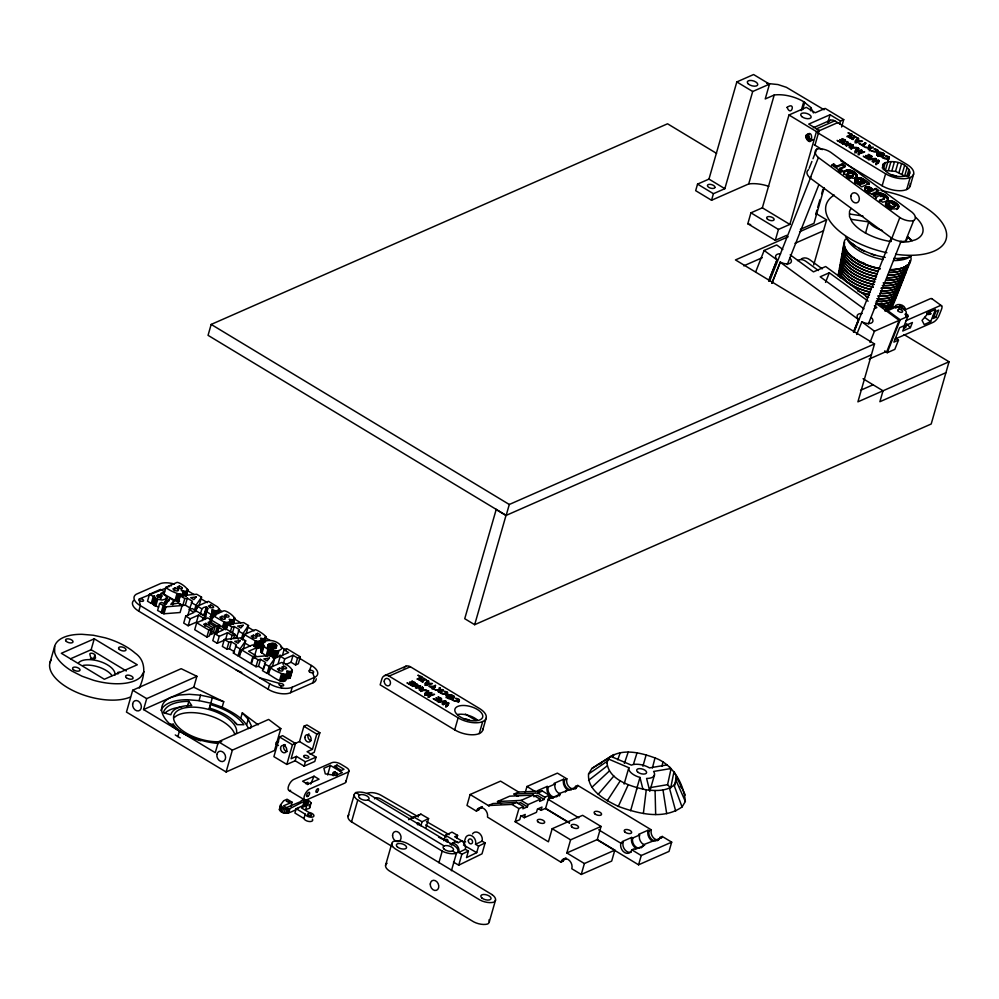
<?xml version="1.0" encoding="UTF-8"?>
<svg xmlns="http://www.w3.org/2000/svg" width="999" height="999" viewBox="0 0 999 999"><rect width="100%" height="100%" fill="white"/><g stroke="black" fill="none" stroke-linecap="round" stroke-linejoin="round"><path stroke-width="1.5" d="M860.389 181.743L861.925 180.232L864.722 182.043L864.322 183.067L862.774 183.741L860.663 182.13L861.038 180.257L861.925 180.232M164.248 603.059L164.847 604.845C168.719 599.188 167.208 594.143 160.764 593.506L164.585 591.82L160.539 589.385L149.513 594.23L147.515 601.198L151.261 603.458L152.435 602.946L154.433 595.978L153.259 596.49L151.261 603.458M857.816 183.279L858.865 181.731L861.737 183.354L859.889 185.015L857.816 183.279L858.453 182.755M858.253 182.005L860.289 183.991L861.737 183.354M210.627 618.993L212.687 611.351L211.8 609.79L216.284 610.913L219.505 609.34L217.62 606.93L208.441 601.323L197.402 606.168L195.804 611.75M212.687 611.351L211.576 614.735L206.556 611.7C209.965 607.392 205.095 605.244 201.885 608.878L200.287 614.447M876.323 197.615L873.363 195.429C878.208 188.174 897.489 199.525 882.542 202.198L879.595 200.025C890.833 198.152 880.256 192.332 876.323 197.615L875.911 198.639M898.326 207.48C900.848 206.156 893.393 199.65 889.11 201.011L888.698 202.035L892.107 202.248L895.653 204.083L898.326 207.48L898.738 206.443M268.044 648.988L266.046 655.956L260.989 651.972L260.702 650.187L263.399 642.132C269.355 638.186 279.82 641.52 282.18 648.064C277.947 654.52 261.526 649.625 263.399 642.132M643.368 813.498L646.253 789.847C631.106 786.55 607.729 780.057 606.893 761.475L609.253 757.529C622.652 748.039 640.809 752.722 655.019 757.941C672.889 764.36 683.791 783.616 685.351 801.473L682.055 806.955C663.386 820.179 638.099 813.661 618.306 806.38C605.456 800.074 587.212 790.783 588.548 773.975L591.833 768.493L613.823 754.545L612.749 757.392M843.818 172.502C847.564 168.694 857.804 172.977 856.168 178.172C860.039 172.09 845.604 166.209 843.556 173.089L844.23 171.478M166.046 587.225L177.073 582.38C181.806 582.642 194.905 593.906 182.218 590.871C187.362 599.899 165.022 588.448 166.046 587.225L163.786 594.605M211.413 621.178L213.012 615.596L224.051 610.751C228.783 611.013 241.883 622.277 229.183 619.243L230.494 621.053L229.196 624.837M256.731 648.513L259.752 647.29L261.726 638.561C273.514 639.697 257.58 629.87 255.357 629.67L244.33 634.515L242.732 640.084M259.752 647.29L261.8 639.972L260.502 638.161L261.726 638.561M270.554 667.344L281.581 662.487C286.313 662.749 299.413 674.013 286.725 670.978C291.87 680.007 269.53 668.568 270.554 667.344L268.556 674.313C270.454 674.712 284.727 686.55 285.677 678.933M847.115 175.15C846.465 169.281 858.516 174.613 850.898 175.999C840.409 171.541 854.807 182.23 853.134 173.526M805.843 136.513C814.46 124.875 812.549 152.335 805.843 136.513L808.578 135.315L809.065 133.616L806.33 134.815M311.026 802.896L309.653 808.216L305.644 809.565L306.855 805.219L310.027 804.645L311.026 802.896C309.328 799.65 304.245 798.725 301.261 800.661L300.811 801.56L286.463 807.604L283.404 805.893L292.07 802.222L287.1 799.212L283.691 800.761L280.619 804.744L279.458 809.889C284.315 816.957 293.431 810.938 298.713 808.041M867.856 190.597L869.005 188.998L871.69 190.384L869.58 192.158L867.856 190.597L868.593 190.022M868.318 189.273L869.992 191.134L871.69 190.384M674.612 785.664L676.385 776.61L674 771.64L670.654 788.024L667.569 784.665L671.116 768.493L653.583 771.453A13.324 6.319 16 0 1 646.603 778.446L649.512 790.122M879.182 201.049L883.828 199.013L884.777 197.228M205.544 615.746L207.58 607.916M661.912 766.333L662.949 761.975M898.7 206.905C895.778 211.588 885.139 207.517 886.313 202.347L889.397 204.071C887.299 212.612 902.234 203.609 891.083 203.197L889.11 201.011M895.129 204.583C895.828 207.655 888.486 207.093 889.397 204.071M652.384 768.019L655.019 757.941M210.414 704.595L209.465 708.141A35.602 16.883 16 0 1 236.963 724.675L243.893 724.725A43.344 20.554 16 0 0 210.414 704.595L209.241 708.691M279.458 809.889L280.619 804.744M280.045 810.738L281.256 806.393L280.669 805.544M281.031 811.663L282.242 807.304L281.256 806.393M282.442 812.474L283.666 808.129L282.242 807.304M284.128 813.061L285.339 808.715L289.885 808.591L304.146 801.298L306.905 801.198L308.416 802.11L308.429 803.171L296.129 808.678L294.917 813.036L303.971 818.518A4.52 2.185 15.6 0 0 309.453 821.54A4.52 2.185 15.6 0 0 312.387 819.13M285.864 813.361L287.075 809.003M287.437 813.311L288.661 808.965M288.674 812.936L289.885 808.591M290.859 806.568L292.07 802.222M304.146 801.298L302.922 805.644L305.694 805.544M303.684 805.381L304.907 801.036M304.67 805.356L305.881 800.998M306.094 804.095L306.905 801.198M303.971 818.518L305.195 814.16L296.129 808.678M285.939 678.346L289.485 678.309L290.334 676.773M630.619 810.726L637.1 787.861M49.95 662.724L54.645 646.341A46.429 22.015 16 0 1 82.03 634.303L93.382 635.252L105.145 637.812A46.429 22.015 16 0 1 135.015 652.996C147.265 661.375 144.643 676.398 139.273 688.099M70.554 658.778L91.134 649.725L94.268 638.811L137.275 664.785L104.346 679.258L61.339 653.284L94.268 638.811M93.656 659.078L94.83 654.982A2.585 1.224 16 0 0 92.02 653.284A2.585 1.224 16 0 0 89.873 654.233L90.534 656.88A2.585 1.224 16 0 0 93.344 658.578A2.585 1.224 16 0 0 95.492 657.629L94.83 654.982M716.595 153.409L667.544 123.789L211.176 324.425L208.054 335.339L506.168 515.397L509.29 504.483L874.525 343.918L735.476 259.927L788.174 236.775M316.208 678.746A16.471 7.817 16 0 1 313.961 682.367L289.385 693.169A16.471 7.817 16 0 1 269.73 690.197L138.774 611.163L140.335 605.706L139.311 600.362A2.448 1.161 16 0 1 140.884 598.788A2.448 1.161 16 0 1 143.394 600.986A2.448 1.161 16 0 1 139.311 600.362M158.679 606.98L154.433 605.569L152.56 603.671L154.433 595.978M152.859 604.258L154.558 596.703M153.521 604.919L155.519 597.964L154.857 597.29M154.433 605.569L156.431 598.601L155.519 597.964M157.692 597.39L158.491 594.605L161.963 596.078L160.002 597.302L158.142 597.177L156.556 595.854L158.491 594.605M155.732 606.231L157.73 599.263L156.431 598.601M158.654 597.365L159.453 594.58M196.915 676.311L181.169 668.693L132.717 690.234L126.461 712.075L226.099 771.977L274.55 750.436L280.806 728.596L268.631 719.43L218.406 741.758L215.272 752.672L143.569 709.565L146.691 698.638L196.915 676.311L193.794 687.237L143.569 709.565M159.603 597.577L160.402 594.792M160.452 597.976L161.251 595.179M159.59 603.521L157.592 610.489L163.973 613.773L180.082 612.524L182.08 605.556L178.134 603.184L170.817 604.308L173.976 600.674L169.755 598.126L166.146 604.283L161.413 602.385L159.59 603.521L165.971 606.805L182.08 605.556M160.976 598.401L161.776 595.616M161.126 612.762L163.124 605.794M164.36 604.482L166.833 597.877M164.673 603.646L166.671 596.678M162.125 613.224L164.123 606.256M164.535 605.382L166.87 597.29M163.074 613.561L165.072 606.593M163.973 613.773L165.971 606.805M168.956 600.911L169.755 598.126M174.338 590.709L175.137 587.924C182.218 590.571 176.036 592.694 172.902 588.898L175.137 587.924M172.777 604.857L173.976 600.674M179.558 601.136L175.012 600.511L177.01 593.543M178.534 588.861L179.333 586.076C185.564 588.361 179.882 590.347 177.248 587L179.333 586.076M175.924 600.836L177.922 593.881M177.21 601.123L179.208 594.155M181.294 590.596L182.093 587.812M178.434 601.223L180.432 594.255M180.245 595.804L178.247 602.772L182.792 605.519L185.315 605.144L190.372 608.204L189.273 609.44L192.37 601.236L187.312 598.176L184.79 598.551L180.245 595.804L196.691 594.23L201.548 597.165L199.55 604.133L194.743 611.088M182.38 594.642L183.179 591.858M182.23 595.454L183.429 591.271M182.23 596.465L183.429 592.295M182.48 596.153L183.516 592.682M183.304 595.666L184.503 591.483M184.028 595.716L185.227 591.533M184.678 595.691L185.876 591.508M182.792 605.519L184.79 598.551M185.777 595.404L187.55 589.173M185.876 596.515L187.824 589.697M186.176 596.166L187.887 590.172M185.315 605.144L187.312 598.176M189.485 609.702L194.031 612.449L185.714 616.108L183.716 623.064L188.174 625.761L196.478 622.102L198.476 615.134L203.022 617.882L205.744 616.683L192.208 608.516L189.485 609.702L187.887 615.284M188.174 625.761L190.172 618.793L198.476 615.134M194.33 610.851L195.929 605.282L201.548 597.165M196.716 622.752L194.718 629.707L206.868 637.05L209.365 635.951L211.363 628.983L203.684 624.338L205.856 623.388L212.787 627.572L215.035 626.585L208.104 622.402L209.852 621.628L217.332 626.136L219.68 625.099L207.755 617.894L196.716 622.752L208.866 630.082L211.363 628.983M202.223 620.666L203.022 617.882M202.123 614.86L204.358 613.873L206.356 606.905M172.477 726.972L173.264 724.238L169.106 724.213M205.594 614.885L204.758 614.11L206.756 607.142M205.27 614.485L207.268 607.517M204.558 618.668L207.655 608.279M204.945 619.467L205.744 616.683M209.89 607.792L210.689 605.007C217.295 607.492 211.326 609.552 208.441 605.993L210.689 605.007M205.057 626.173L205.856 623.388M212.55 610.664L210.689 618.319M209.977 620.304L212.887 610.239M209.053 624.412L209.852 621.628M177.859 736.575L179.42 731.118M209.802 616.745L211.8 617.507L213.798 610.539M206.868 637.05L208.866 630.082M187.275 706.83L188.848 701.373L191.746 705.494A35.602 16.883 16 0 0 170.841 714.784L163.399 712.687A43.344 20.554 16 0 1 188.848 701.373M215.072 610.814L213.074 617.782L211.8 617.507M214.685 616.483L216.284 610.913M212.787 627.572L210.789 634.54L213.037 633.553L215.035 626.585M216.196 614.997L217.395 610.826M218.144 612.774L218.943 609.989M218.306 613.511L219.505 609.34M216.558 634.24L218.556 627.272L223.102 630.007L214.797 633.666L212.799 640.634L217.245 643.319L224.176 640.272M212.837 631.605L215.334 633.104L217.332 626.136M219.68 625.099L217.682 632.067L215.334 633.104M221.316 619.08L222.115 616.283C229.183 618.943 223.002 621.066 219.88 617.27L222.115 616.283M160.901 710.489A46.429 22.015 16 0 1 187.687 699.737L199.038 700.649L200.599 695.192L212.35 697.727L223.726 701.723L222.165 707.18C232.255 712.1 243.656 717.844 248.501 728.583M217.245 643.319L219.243 636.351L227.547 632.704L232.093 635.439L234.815 634.24L221.278 626.073L218.556 627.272M222.39 627.484L223.976 621.915L213.012 615.596M225.512 617.232L226.311 614.447C232.53 616.733 226.86 618.706 224.213 615.372L226.311 614.447M223.301 627.822L224.9 622.24L223.976 621.915M224.176 629.495L226.174 622.527L230.257 621.728M225.811 628.196L227.41 622.627M225.624 629.757L227.223 624.175L243.669 622.602L248.526 625.536L246.528 632.504L242.507 638.299M226.923 628.121L228.521 622.539M224.35 639.435L222.352 646.403L226.898 649.15L229.433 648.776L234.478 651.823L233.379 653.059L238.049 655.881L243.669 647.764L245.667 640.796L240.809 637.861L224.35 639.435L228.896 642.182L231.431 641.808L236.476 644.867L233.379 653.059M228.671 625.049L230.407 619.642M229.295 625.237L230.494 621.053M225.562 639.672L227.547 632.704M229.882 625.424L231.481 619.855M230.594 625.474L232.193 619.904M231.643 624.063L232.842 619.88M230.17 632.504L231.768 626.922L234.29 626.548L239.348 629.607L236.239 637.799L238.574 639.21M232.755 623.776L234.515 617.544M233.192 623.638L234.79 618.069M199.038 700.649L210.789 703.184L212.35 697.727M233.142 624.537L234.865 618.543M226.898 649.15L228.896 642.182M232.292 633.516L234.29 626.548M230.894 639.622L232.093 635.439M229.433 648.776L231.431 641.808M233.616 638.423L234.815 634.24M241.308 639.223L242.907 633.653L248.526 625.536M238.049 655.881L240.047 648.913L245.667 640.796M241.458 649.775L239.46 656.73L250.861 663.623L252.859 656.655L255.582 655.456L248.626 651.261L256.943 647.602L252.485 644.917L241.458 649.775L252.859 656.655M252.622 637.986L253.421 635.202C260.502 637.849 254.32 639.972 251.186 636.188L253.421 635.202M253.696 646.403L255.294 640.834L244.33 634.515M256.818 636.151L257.617 633.366C263.848 635.651 258.167 637.624 255.532 634.278L257.617 633.366M254.62 646.728L256.219 641.158L255.294 640.834M255.494 648.401L257.492 641.445L261.75 640.322M253.434 657.005L257.979 659.752L260.514 659.377L265.559 662.424L262.462 670.629L267.133 673.451L272.752 665.322L274.75 658.353L269.892 655.431L253.434 657.005L251.436 663.973L255.981 666.72L258.516 666.345L263.561 669.392L265.16 663.823M254.945 654.57L258.716 641.545M254.782 658.241L255.582 655.456M257.842 648.426L259.84 641.458M258.791 648.151L260.789 641.183M259.715 646.54L261.713 639.572M259.565 647.614L261.8 639.972M259.728 645.529L260.789 645.741L262.787 638.773M240.722 718.331L242.282 712.874L258.167 724.837M260.789 645.741L261.513 645.779L263.511 638.823M255.981 666.72L257.979 659.752M260.639 650.774L262.949 642.657M226.099 771.977L232.355 750.137L280.806 728.596M260.727 651.373L264.161 638.786M260.989 651.972L262.987 645.004M264.236 642.02L265.834 636.45M261.413 652.584L263.411 645.616M264.51 642.557L266.109 636.975M264.86 642.057L266.171 637.462M262 653.209L263.998 646.241M258.516 666.345L260.514 659.377M267.332 647.439L268.132 644.655C283.479 638.811 273.314 655.868 268.132 644.655M267.832 647.065L268.631 644.268M268.169 648.076L269.368 643.905M246.641 724.75L248.214 719.28L242.282 712.874M268.993 647.764L270.192 643.593M267.22 656.53L269.218 649.562M269.817 647.564L271.016 643.393M270.217 648.875L271.815 643.306M268.793 655.619L270.379 650.049M270.991 648.9L272.59 643.331M271.753 649.025L273.351 643.456M269.942 656.006L271.541 650.424M272.49 649.238L274.088 643.668M250.524 728.408L251.311 725.674L248.214 719.28M271.079 656.293L272.677 650.724M273.202 649.525L274.8 643.955M267.133 673.451L269.131 666.483L274.75 658.353M274.288 648.501L275.487 644.318M272.19 656.493L273.788 650.923M274.912 648.913L276.111 644.742M274.862 651.036L272.864 658.004L277.947 657.155L280.182 655.019M275.761 647.939L276.561 645.154M276.061 648.351L276.86 645.566M273.926 658.029L275.924 651.061M274.962 657.966L276.96 650.998M275.974 657.792L277.972 650.824M276.973 657.529L278.971 650.561M268.107 689.273L269.668 683.816L138.824 604.72A16.471 7.817 16 0 1 136.226 594.255L160.802 583.453A16.471 7.817 16 0 1 174.438 584.053M278.271 663.186L280.269 656.231L288.586 652.572L284.041 649.825L282.442 655.406M278.846 670.816L279.645 668.031C286.725 670.679 280.544 672.802 277.41 669.005L279.645 668.031M283.129 664.485L284.727 658.915L293.032 655.257L297.577 658.004L300.299 656.805L286.763 648.626L284.041 649.825M279.52 680.619L281.518 673.651M283.042 668.968L283.841 666.183C290.072 668.481 284.39 670.454 281.743 667.107L283.841 666.183M280.432 680.956L282.43 673.988M281.718 681.231L283.716 674.263M282.942 681.33L284.94 674.362M284.066 681.256L286.064 674.288M285.015 680.968L287.675 671.965M286.338 676.96L287.937 671.378M286.326 677.971L287.924 672.402M285.789 680.431L288.024 672.789M285.502 664.66L291.034 662.225L293.032 655.257M287.013 678.558L289.011 671.59M287.724 678.608L289.722 671.64M288.386 678.583L290.384 671.615M289.485 678.309L291.658 670.666M289.972 678.021L291.97 671.053M290.284 677.659L292.395 670.279M291.034 662.225L295.579 664.972L297.577 658.004M300.299 656.805L298.301 663.773L295.579 664.972M290.659 692.694L292.232 687.225L315.534 676.897A16.471 7.817 16 0 0 312.924 666.433L299.413 658.216M296.441 756.393L291.121 758.728L295.504 743.443L282.58 735.639L279.545 736.987L273.901 756.643L286.825 764.435L295.192 760.763L296.441 756.393L305.394 761.8L316.046 757.117L307.093 751.71L312.425 749.362L316.808 734.078L319.855 732.742L306.93 724.937L303.896 726.273L299.5 741.57L294.181 743.905M286.825 764.435L292.457 744.779L295.504 743.443M312.837 682.941L314.41 677.484L312.625 672.802M295.192 760.763L304.133 766.158L305.394 761.8M319.855 732.742L314.21 752.397L310.027 754.233M316.046 757.117L314.785 761.475L304.133 766.158M327.622 774.962L330.357 765.409L342.282 772.602L335.814 775.449L325.287 773.863L323.888 768.243L330.357 765.409M334.29 774.625L335.077 771.89M336.251 767.794L337.025 765.072L343.981 769.267L341.321 770.441L334.365 766.233L337.025 765.072M345.804 781.98L348.938 771.066M347.977 816.495L354.233 794.655M351.498 821.94L357.754 800.099M412.35 686.425L413.111 683.753L414.622 682.991L411.788 681.068L414.835 682.379L415.472 683.503L411.188 685.376L406.98 682.854L410.876 684.64L412.425 684.003L409.69 681.992L413.111 683.753M412.787 686.251L413.561 683.578M414.473 685.351L415.247 682.679M415.909 686.463L416.67 683.791L418.281 686.488C426.123 683.915 410.402 690.509 417.37 686.9L412.312 685.988L417.245 686.35L416.67 683.791M417.058 687.524L417.819 684.852M417.232 688.011L417.994 685.339M419.892 679.382L420.654 676.723L417.869 675.212L422.352 677.347L417.008 679.133L421.241 677.047L420.654 676.723M420.404 679.045L421.166 676.373M421.091 679.42L421.853 676.76M419.193 688.423L419.955 685.751M419.343 688.373L420.117 685.701M419.505 688.373L420.279 685.701M419.68 688.411L420.442 685.739M422.377 682.292L423.139 679.62M420.754 690.496C419.168 687.574 424.712 686.188 421.928 688.673L424.425 689.834C433.104 689.947 412.487 692.357 421.516 687.824M420.629 691.47L421.778 687.474M423.501 681.193L424.263 678.521M420.854 691.258L422.003 687.25M421.166 691.333L422.352 687.225M421.403 691.283L422.552 687.275M421.578 691.37L422.727 687.362M421.878 690.746L422.639 688.074M424.937 685.401L425.699 682.729L427.734 680.831L428.633 681.243L427.659 682.255L430.157 683.416C438.236 683.229 421.978 685.851 425.699 682.729M426.111 685.414L427.26 681.405M426.361 685.064L427.51 681.056M426.585 684.839L427.884 680.806M426.898 684.927L428.084 680.819M427.135 684.864L428.284 680.868M427.31 684.952L428.459 680.943M427.41 685.439L428.596 681.081M424.687 695.454L425.462 692.782C427.21 689.909 431.131 690.621 426.573 693.069L431.668 692.719L429.82 694.979C443.831 691.932 421.278 699.537 430.307 693.244L425.199 693.88L425.462 692.782M425.724 694.717L426.486 692.045M426.111 695.366L427.26 691.37M426.448 695.017L427.597 691.008M426.823 694.692L427.972 690.684M427.36 693.318L428.134 690.646M427.56 693.331L428.334 690.671M427.772 693.393L428.534 690.721M427.997 697.29L428.758 694.617M428.783 696.653L429.558 693.98M429.158 697.24L430.307 693.244M429.82 696.553L430.969 692.544M430.581 695.254L431.343 692.594M432.23 689.173L433.004 686.5C440.035 683.878 430.382 687.574 434.24 689.123C430.057 686.862 424.987 684.964 433.004 686.5M430.906 695.391L431.668 692.719M433.841 688.348L434.602 685.676M434.153 688.174L434.915 685.514M434.365 688.111L435.127 685.439M434.602 688.074L435.364 685.401M385.552 865.359L391.808 843.518M439.16 690.559C440.934 686.738 437.749 686.925 439.81 690.097L434.877 689.747L439.935 690.646L437.862 691.495L438.611 691.945L443.344 689.984L440.884 690.209L439.922 687.886M439.023 692.207L440.172 688.199M439.622 691.271L440.384 688.598M439.797 691.758L440.559 689.085M438.561 702.247L439.323 699.575L440.821 698.825L437.999 696.89L441.046 698.214L441.683 699.325L437.4 701.198L433.191 698.676L437.087 700.474L438.623 699.824L435.901 697.826L439.323 699.575M441.758 692.17L442.52 689.497M440.684 701.186L441.458 698.513M496.228 509.403L464.735 618.706L474.675 624.7L931.205 424.001L949.05 361.763L904.033 334.578M443.181 704.957L444.817 701.548C426.024 704.158 454.233 697.614 443.631 703.546C456.618 699.275 440.259 711.775 447.689 703.733L442.008 703.908L443.943 702.297M445.904 695.379L446.928 692.12C443.581 690.459 442.482 691.533 446.516 692.557C447.277 694.58 442.033 694.043 441.383 692.744C436.113 692.519 450.936 696.84 446.928 692.12M444.056 704.208L444.817 701.548M446.541 695.054L447.302 692.382M446.053 697.664L447.589 692.644M444.505 703.646L445.267 700.986M444.842 703.696L445.616 701.023M446.628 697.464L447.39 694.792C465.284 696.103 442.632 702.397 447.39 694.792M447.265 697.327L448.039 694.655M447.977 697.265L448.751 694.592M445.941 707.242L446.703 704.582M448.376 698.601L449.525 694.605M446.915 706.405L447.689 703.733M449.288 698.701L450.424 694.692M447.777 705.631L448.551 702.959M450.124 698.888L451.273 694.879M450.911 699.163L452.06 695.167M452.023 698.201L452.784 695.541M452.535 698.551L453.296 695.878M452.947 698.9L453.708 696.241M453.246 699.25L454.008 696.59M474.675 624.7L505.993 515.472L871.39 354.832M420.854 825.848L422.028 821.765L428.583 818.568L420.941 814.16L409.44 818.818M458.204 702.097C463.061 698.476 451.411 697.477 456.955 699.013C460.901 700.549 454.932 701.61 453.409 700.287C447.49 698.076 461.051 704.707 458.966 699.425M458.479 702.359L459.253 699.687M425.836 828.121L428.583 818.568M454.695 729.857L458.141 717.844L389.073 676.123A7.093 5.432 66.3 0 0 381.893 678.833L380.169 684.839L454.695 729.857A18.057 8.566 16 0 0 473.114 734.777A18.057 8.566 16 0 0 482.867 728.983M443.893 840.758L445.454 835.301L451.998 832.117L457.604 835.351L456.818 838.086M438.886 862.761L442.22 851.123L356.88 799.437A11.738 5.569 16 0 1 355.794 792.557A11.613 5.507 16 0 1 368.706 794.143L454.395 845.766A11.613 5.507 16 0 1 456.443 853.271L451.423 870.741M479.258 733.578L482.704 721.565A18.057 8.566 16 0 0 479.445 708.478L410.377 666.758A7.093 5.432 66.3 0 0 403.821 668.019M482.717 730.107L486.163 718.094M538.461 808.79L541.033 810.351L545.591 808.341L549.35 795.241L542.395 791.033L518.593 792.032L500.549 781.131L470.104 794.517L466.983 805.431L476.461 811.163L479.045 809.215A7.093 5.432 66.3 0 1 482.367 806.63M463.848 843.693L465.347 838.448A6.456 5.02 64 0 1 472.003 835.926A6.456 5.02 64 0 1 475.536 844.33L478.596 846.103L485.139 842.906L482.08 841.146A6.456 5.02 64 0 0 479.208 833.178A6.456 5.02 64 0 0 472.477 833.94M453.434 862.1L458.728 865.171L461.863 854.245L468.406 851.061L465.347 849.287A6.456 5.02 64 0 0 461.825 840.896L454.695 836.762L457.604 835.351M468.406 851.061L466.521 857.617L476.71 852.646L478.596 846.103M485.139 842.906L482.005 853.833L458.728 865.171M813.448 112.924L810.751 107.405L803.745 101.736A25.662 12.163 16 0 0 774.213 95.017L765.234 98.951L769.48 84.141L753.596 74.538L736.825 81.918L708.965 179.096L697.552 184.116L695.666 190.672L711.55 200.262L748.713 183.928A25.662 12.163 16 0 1 768.793 186.338M597.277 839.56L614.822 850.149L584.39 863.536L566.833 852.934L597.277 839.56L601.036 826.448L582.604 815.321L552.172 828.708L548.414 841.807L515.159 821.727L518.918 808.616L523.488 806.605L516.52 802.409L492.944 803.533L488.374 805.544L470.104 794.517M525.062 793.131L526.96 786.5L557.405 773.126L566.845 778.82A7.093 5.432 66.3 0 0 573.551 788.973M489.285 921.877L495.554 900.037M523.488 806.605L522.864 808.79L527.422 806.792L528.046 804.607L540.222 799.25L533.266 795.054L509.677 796.178L497.502 801.535L501.473 803.92M520.816 815.609L524.288 817.706L525.224 814.435L520.666 816.433L519.73 819.717L515.159 821.727M711.55 200.262L713.423 193.706L724.837 188.686L752.697 91.508L769.48 84.141M540.222 799.25L539.597 801.435L544.155 799.425L544.792 797.239L549.35 795.241M541.033 810.351L541.97 807.067L537.4 809.078L536.463 812.349L524.288 817.706M748.713 183.928L774.213 95.017M566.833 852.934L570.591 839.834L601.036 826.448M786.712 235.339L775.299 240.347L747.814 223.751L750.936 212.824L762.349 207.817L788.973 114.997L806.33 107.355L815.271 112.762L825.162 108.404L843.718 119.618L841.595 127.023M476.461 811.163L476.76 810.214A7.093 5.432 66.3 0 1 483.766 808.528A7.093 5.432 66.3 0 1 487.5 817.107L560.889 862.149A7.093 5.432 66.3 0 1 568.069 859.44A7.093 5.432 66.3 0 1 571.815 868.755L581.256 874.45L584.39 863.536M801.198 110.627L803.745 101.736M802.622 109.74L804.744 102.335M810.476 110.802L811.225 108.217M775.299 240.347L778.433 229.433L789.847 224.413L816.458 131.606L819.192 130.394L808.753 124.101L830.069 114.735L840.496 121.029L843.718 119.618M624.125 784.078L628.821 767.707L608.379 758.99L606.73 763.298M814.947 145.217L819.192 130.394M614.822 850.149L611.688 861.076L581.256 874.45M642.906 766.245L646.178 754.832M636.55 789.347L639.972 777.434A13.324 6.319 16 0 1 628.821 767.707M827.934 122.14L830.069 114.735M839.697 123.839L840.496 121.029M649.762 791.37L654.47 774.987M815.696 214.51L816.97 210.065M817.719 207.317L819.942 199.688M821.64 193.756L822.926 189.31M824.175 187.787L813.973 223.351L800.349 229.345M842.457 143.968L843.231 141.309L844.729 140.547L841.895 138.624L844.942 139.935L845.579 141.046L841.308 142.932L837.1 140.409L840.983 142.195L842.532 141.558L839.809 139.548L843.231 141.309M843.618 142.258L844.392 139.585M844.18 142.607L844.942 139.935M844.592 142.907L845.354 140.235M597.39 839.922L638.573 864.809L641.246 855.531L671.678 842.145L662.237 836.438L659.952 837.449A7.093 5.432 66.3 0 1 657.13 840.721M846.702 144.356C848.488 140.534 845.304 140.722 847.352 143.906L842.432 143.544L847.477 144.443L845.404 145.292L846.153 145.742L850.898 143.781L848.438 144.018L847.477 141.696M846.578 146.004L847.726 142.008M847.164 145.08L847.939 142.407M847.339 145.554L848.114 142.894M813.686 264.947L826.61 219.867L816.008 213.461M851.21 136.975L851.972 134.303L847.989 132.767L851.36 134.603C840.509 138.062 852.896 136.863 851.972 134.303M849.3 145.966L850.062 143.307M850.873 148.052C850.636 143.719 854.882 143.993 852.172 148.077M853.608 138.736L854.37 136.076M850.961 148.814L852.11 144.805M851.123 148.776L852.272 144.768M851.273 148.888L852.459 144.78M851.697 148.926L852.659 144.83M851.997 148.302L852.971 145.042M855.044 142.944L855.806 140.285L857.841 138.386L858.74 138.799L857.779 139.81L860.264 140.971C868.331 140.797 852.097 143.394 855.806 140.285M856.218 142.969L857.629 138.611M856.692 142.395L857.841 138.386M856.855 142.358L858.004 138.349M857.005 142.482L858.191 138.362M857.429 142.507L858.403 138.424M854.807 153.009L855.569 150.337C857.329 147.465 861.25 148.177 856.68 150.612L861.775 150.275L859.927 152.522C873.95 149.488 851.398 157.093 860.426 150.799L855.319 151.423L855.569 150.337M855.843 152.273L856.605 149.6M856.23 152.922L857.379 148.926M856.942 151.236L857.716 148.564M857.317 150.911L858.091 148.239M857.479 150.874L858.241 148.202M857.679 150.886L858.441 148.227M857.879 150.949L858.653 148.277M858.116 154.845L858.878 152.173M858.903 154.208L859.664 151.536M859.277 154.795L860.426 150.799M860.314 152.772L861.088 150.1M860.701 152.81L861.463 150.137M861.013 152.947L861.775 150.275M863.96 145.891L864.722 143.232L866.17 143.182L862.661 145.23L864.21 146.716L858.928 143.381L861.825 144.743L864.722 143.232M864.26 145.729L865.022 143.069M868.581 147.765L869.342 145.092L870.953 147.79C878.92 145.292 863.049 151.798 870.042 148.202L864.997 147.29L869.917 147.652L869.342 145.092M868.793 147.802L869.555 145.13M868.98 147.877L869.742 145.217M869.517 148.426L870.291 145.754M869.28 150.874L870.504 146.154M869.904 149.313L870.678 146.641M671.678 842.145L669.018 851.423L638.573 864.809M870.803 158.741L871.565 156.069L868.693 154.37L868.081 154.545L870.778 156.556L869.43 157.13L865.696 155.419L868.743 157.38L867.194 158.029L863.298 156.231L867.319 158.766L871.503 157.08L871.565 156.069M871.066 158.978L871.84 156.319M873.301 162.512L874.937 159.103C856.255 161.751 884.277 155.157 873.75 161.101C886.687 156.843 870.454 169.306 877.796 161.289L872.127 161.463L874.063 159.852M874.175 161.763L874.937 159.103M876.66 152.61C881.518 148.988 869.854 147.977 875.399 149.525C879.345 151.061 873.388 152.123 871.852 150.799C865.946 148.576 879.507 155.207 877.422 149.937M876.935 152.872L877.696 150.2M874.625 161.201L875.386 158.541M874.962 161.251L875.723 158.579M876.735 155.02L877.509 152.347C895.404 153.659 872.751 159.952 877.509 152.347M875.261 161.376L876.036 158.704M875.424 161.488L876.185 158.829M877.384 154.882L878.146 152.21M877.709 156.156L878.858 152.148M876.048 164.798L876.81 162.125M878.496 156.156L879.644 152.16M876.623 163.386L877.397 160.714M877.035 163.961L877.796 161.289M877.409 163.274L878.171 160.614M879.395 156.256L880.544 152.248M877.497 163.187L878.433 160.489M877.896 163.187L878.658 160.514M878.121 163.249L878.883 160.577M880.244 156.443L881.393 152.435M878.308 163.349L879.083 160.677M881.018 156.718L882.167 152.722M882.129 155.757L882.891 153.097M882.654 156.106L883.416 153.434M883.054 156.456L883.828 153.784M883.353 156.806L884.127 154.146M882.267 168.057L883.528 163.686C891.87 158.366 912.611 163.699 909.065 175.899M883.228 169.793L885.314 162.512M865.484 233.341L868.705 221.915L850.823 219.268M887.524 159.815C891.945 156.706 881.368 155.257 887.437 156.144C892.082 157.417 887.587 160.252 884.864 158.779C877.097 154.957 887.961 160.377 888.286 157.155M887.686 159.977L888.448 157.305M887.936 159.39L888.71 156.718M888.311 159.653L889.085 156.98M887.861 161.776L885.351 170.517L895.529 171.353L904.657 175.999L907.167 167.258M888.598 159.915L889.36 157.243M910.176 183.754A18.057 8.566 16 0 1 901.585 190.672A18.057 8.566 16 0 1 882.154 185.802L885.601 173.789L817.719 132.792M888.461 170.292L890.971 161.551M891.932 170.579L894.442 161.838M895.529 171.353L898.026 162.625M899 172.577L901.498 163.848M902.109 174.163L904.619 165.434M906.88 176.498L908.965 169.218M908.228 176.998L909.889 171.179M890.821 240.959L899.824 217.532L818.418 157.555A11.876 6.119 21.8 0 1 816.82 149.126A11.613 5.982 21.8 0 1 830.594 152.198L912.099 212.25A11.613 5.982 21.8 0 1 913.673 220.579L905.469 241.109A11.738 6.044 21.8 0 1 891.62 238.074L810.214 178.097A11.876 6.119 21.8 0 1 807.529 170.667M890.933 240.946L891.745 238.112M906.717 189.523L910.164 177.51A18.057 8.566 16 0 0 906.905 164.423L834.727 120.829A7.093 5.432 66.3 0 0 828.171 122.09M910.176 186.051L913.623 174.051M874.525 343.918L857.916 401.835L949.05 361.763M633.478 764.185L637.037 752.834M538.536 791.832L537.687 790.596L547.19 786.425L548.189 787.025A7.093 5.432 66.3 0 0 554.895 797.177M549.275 798.713L549.575 797.776L550.611 798.401L560.114 794.23L559.115 793.631A7.093 5.432 66.3 0 1 556.293 796.902M624.375 763.436L628.196 752.11M617.744 759.777L620.279 752.684M853.009 145.205L852.047 146.216L854.532 147.39C864.21 147.352 841.545 150.225 851.897 145.017M309.503 670.341L311.413 665.459M755.831 271.528L764.148 250.474L776.71 244.955L782.841 249.45M768.606 280.881L777.097 259.752A8.392 4.308 21.6 0 1 780.556 253.796M768.768 280.806L777.097 259.752M769.58 281.306L810.851 176.923M771.827 283.241L780.319 262.113A8.392 4.308 21.6 0 0 789.722 263.399A8.392 4.308 21.6 0 0 789.872 257.917M772.002 283.167L780.319 262.113M787.299 264.535L818.818 184.79M825.524 282.38L829.32 272.777L868.119 301.174M853.458 332.143L858.616 319.43A8.392 4.308 21.6 0 1 862.087 313.474M853.633 332.068L858.616 319.43M854.12 331.968L891.37 237.725M856.68 334.503L861.85 321.79A8.392 4.308 21.6 0 0 871.24 323.077A8.392 4.308 21.6 0 0 871.403 317.595M868.393 323.901L901.061 241.258M870.017 342.445L874.45 331.218L899.187 320.342L875.499 303.009M885.027 310.701L886.662 306.581L881.867 303.072L878.471 304.558M899.162 308.753L900.249 306.006L902.709 307.342L902.696 308.491L901.235 308.966M899.187 320.342L886.975 351.223L869.118 359.078M884.714 350.899L887.212 352.722L900.224 319.78L907.841 316.433L904.957 314.335A6.456 3.309 21.6 0 0 903.97 309.153A6.456 3.309 21.6 0 0 895.366 307.317L887.761 310.652L900.224 319.78M896.428 337.45A6.456 3.309 21.6 0 1 895.604 338.012L898.476 340.11L894.817 349.375L887.212 352.722M907.841 316.433L904.17 325.699L899.612 327.709L893.918 342.12L898.476 340.11M910.376 327.66L912.412 322.515L904.794 325.849L902.759 331.006L910.376 327.66L906.53 323.726M930.643 321.715L935.526 309.365L929.058 312.212L922.052 320.392L924.175 324.563L930.643 321.715L924.649 317.332M935.851 317.307L938.698 310.102L936.026 311.276L933.178 318.481L935.851 317.307L933.453 315.547M809.165 168.294L811.9 161.451M812.999 158.716L816.82 149.126M810.214 178.097L818.418 157.555M831.455 165.884L833.753 164.036L836.762 166.259L842.494 163.736L845.454 165.921L839.722 168.431L839.322 169.468L842.332 171.691L842.744 170.654L839.722 168.431M833.341 165.06L836.363 167.283L836.762 166.259M836.363 167.283L842.082 164.76L842.494 163.736M842.744 170.654L840.459 172.515L838.211 170.854M843.968 172.727L843.83 174.475L843.968 172.065M844.342 171.99L844.742 170.954M845.129 171.541L845.529 170.517M845.791 171.291L846.203 170.267M846.478 171.116L846.89 170.092M847.177 171.016L847.589 169.992M847.876 171.004L848.288 169.967M847.027 174.825L847.664 173.227M848.601 171.054L849 170.03M847.302 175.462L847.714 174.438M848.051 173.739L848.463 172.715M847.602 175.799L848.014 174.775M849.325 171.179L849.737 170.142M848.675 173.501L849.088 172.477M844.242 173.451L847.801 176.673L847.389 177.697L846.228 176.91M848.014 176.136L848.426 175.112M849.262 173.364L849.674 172.328M850.074 171.366L850.486 170.33M848.463 176.436L848.875 175.412M850.236 172.278L849.824 173.302L850.761 172.315M850.836 171.616L851.248 170.592M848.95 176.673L849.35 175.649M848.563 178.334L848.975 177.31L847.801 176.673M849.437 176.86L849.849 175.824M850.848 173.464L851.26 172.44M851.61 171.94L852.022 170.916M849.949 176.973L850.361 175.949M851.348 173.651L851.76 172.615M849.737 178.809L850.137 177.785L853.533 178.284L856.58 177.148M850.486 177.023L850.898 175.999M852.397 172.34L852.809 171.316M851.023 176.985L851.435 175.961M851.585 176.86L851.997 175.824M853.183 172.815L853.596 171.791M852.159 176.648L852.572 175.612M853.021 174.887L853.433 173.851M852.659 176.386L853.071 175.362M853.208 175.2L853.621 174.176M853.97 173.376L854.382 172.34M853.021 176.111L853.683 174.488M855.356 174.5L855.768 173.476M855.856 175.037L856.268 174.001M856.243 175.524L856.655 174.5M855.107 178.833L855.519 177.797M858.453 180.257C854.582 178.809 853.596 181.269 858.041 181.281L858.453 180.257C855.119 173.339 870.104 182.505 869.342 183.516L868.943 184.553L861.026 179.133L857.379 179.358M856.518 175.999L856.93 174.975M855.706 178.521L856.118 177.485M854.819 180.869L855.231 179.832M856.68 176.473L857.092 175.437M856.73 176.923L857.142 175.899M856.493 177.785L857.08 176.336M855.107 181.818L855.169 183.317L854.882 180.045M855.569 180.682L855.981 179.658M856.018 180.682L856.43 179.658M856.505 180.744L856.917 179.72M855.793 183.816L855.581 182.293M857.229 180.944L857.629 179.907M857.916 178.971L858.328 177.947M858.566 178.796L858.978 177.772M859.327 178.759L859.739 177.735M858.066 182.842L858.478 181.818M858.054 183.604L858.865 181.731M860.164 178.883L860.576 177.847M858.89 182.805L859.302 181.781M858.578 184.053L858.99 183.029M861.026 179.133L861.438 178.109M860.451 182.405L860.039 183.429L859.402 183.017M861.638 179.408L862.05 178.384M860.663 182.13L861.438 180.17M859.889 185.015L860.289 183.991M861.275 182.642L861.038 180.257M862.399 179.857L862.811 178.821M862.1 181.493L862.512 180.469M862.774 183.741L864.722 182.043M863.823 180.782L864.235 179.758M865.146 187.25L864.734 188.274L867.894 187.862L872.826 190.734L876.061 188.461L879.033 190.659L871.415 193.993C859.727 189.723 866.483 182.78 873.238 189.71L876.061 188.461M864.884 188.786L864.834 190.297L865.246 189.273M865.221 188.012L865.634 186.988M865.821 187.812L866.233 186.788M866.458 187.725L866.87 186.688M867.157 187.737L867.569 186.713M866.495 190.372L866.096 191.396L865.371 190.834M867.894 187.862L868.306 186.838M868.668 188.099L869.08 187.075M868.168 190.11L868.581 189.073M868.106 190.996L868.518 189.972M869.48 188.461L869.892 187.437M868.743 191.533L869.155 190.509M869.767 190.359L870.179 189.335M870.329 188.936L870.741 187.912M869.58 192.158L869.992 191.134M870.966 189.847L871.278 191.408M871.203 189.535L871.615 188.511M872.826 190.734L873.238 189.71M874.088 195.966L877.484 194.468L877.896 193.444M877.484 194.468L878.62 193.207M878.208 194.231L879.432 193.082M879.033 194.106L880.344 193.082M879.932 194.106L880.906 194.256L881.318 193.232M880.556 196.591L880.956 195.567M881.218 196.428L881.63 195.404M880.906 194.256L881.867 194.518L882.279 193.481M881.967 196.491L882.367 195.454M887.075 200.2L886.662 201.236C890.196 199.026 884.664 195.841 882.716 194.855L883.128 193.818M882.741 196.753L883.153 195.729M883.865 195.467L884.265 194.443M883.915 196.191L884.365 198.264M884.103 197.765L884.515 196.741M883.828 199.013L884.24 197.977M885.052 196.266L885.451 195.242M884.265 198.689L884.677 197.652M886.488 197.427L886.9 196.391M887.137 198.027L887.549 197.003M887.562 198.576L887.974 197.552M885.501 204.296L886.313 202.347M885.501 204.783L885.913 203.759M887.824 199.088L888.223 198.064M887.199 200.911L887.611 199.887M885.663 205.294L886.076 204.258M887.686 200.462L888.336 198.589M886.45 206.393L886.862 205.357M889.834 201.935L890.234 200.911M887.924 207.642L888.336 206.618M888.798 205.831L889.21 204.807M888.948 206.156L889.36 205.132M889.222 206.493L889.634 205.457M890.971 202.01L891.383 200.986M889.61 206.818L890.022 205.794M889.073 208.416L889.485 207.392M890.121 207.143L890.534 206.119M892.107 202.248L892.519 201.224M890.658 207.405L891.071 206.368M891.22 207.567L891.632 206.543M893.243 202.647L893.655 201.623M892.806 204.308L893.218 203.284M891.795 207.667L892.207 206.643M893.218 204.47L893.63 203.446M891.782 208.491L891.37 209.515L890.234 209.041M892.244 207.68L892.656 206.656M892.719 207.617L893.118 206.593M894.405 203.247L894.817 202.223M893.705 207.305L894.105 206.281M894.442 205.294L894.854 204.271M894.642 206.756L895.304 204.882M895.653 204.083L896.066 203.059M894.879 206.468L895.366 205.157M896.99 205.17L897.389 204.146M897.477 205.657L897.889 204.633M896.677 209.49L897.09 208.466M897.851 206.119L898.251 205.095M898.113 206.568L898.526 205.544M897.726 208.129L897.314 209.153L898.201 207.767M898.276 207.018L898.675 205.994M310.689 784.04L314.048 776.211L319.018 779.208L307.605 784.227L302.635 781.23L314.048 776.211M618.306 806.38L628.259 784.739M888.76 205.532L885.626 203.833M143.968 671.715L140.934 676.773A46.429 22.015 16 0 1 93.469 680.257L82.118 676.248L71.928 671.066A46.429 22.015 16 0 1 54.658 652.272L54.645 646.341M883.528 163.686L882.592 165.235C884.565 175.437 900.599 179.383 908.978 174.538L909.902 172.989M646.253 789.847C655.594 790.883 666.296 791.433 674.038 785.152L676.385 781.218L676.385 776.61L685.326 795.054M607.267 800.773L620.342 780.706M279.408 809.09L279.882 808.453M598.251 794.267L613.861 776.036M236.239 637.799L237.35 636.563L233.554 634.278M904.232 310.165L905.244 308.329C903.883 304.92 898.775 303.384 895.728 305.394L895.266 306.343L884.677 310.589M591.87 787.312L609.278 771.053M588.561 780.394L606.905 766.083M588.548 773.975L606.893 761.475M591.833 768.493L609.253 757.529M895.653 308.017L900.249 306.006M165.959 598.913L162.238 600.037L157.73 599.263M306.855 805.219L301.436 807.879L308.978 812.437A4.52 2.185 15.6 0 1 313.898 815.409A4.52 2.185 15.6 0 1 310.102 817.132A4.52 2.185 15.6 0 1 305.195 814.16M408.641 819.679L420.941 814.16M451.523 845.179A6.456 5.02 64 0 1 458.191 842.656L461.825 840.896M450.087 844.255A6.456 5.02 64 0 1 456.543 845.029A6.456 5.02 64 0 1 458.803 852.484L465.347 849.287M475.536 844.33L482.08 841.146M813.311 127.747L830.356 120.255M816.258 128.946L834.727 120.829M805.981 135.602L808.715 134.403M819.242 130.757L837.711 122.64M805.918 137.487L808.653 136.289L808.578 135.315M806.193 138.449L808.928 137.25L808.653 136.289M806.655 139.348L809.39 138.137L812.374 139.947M807.279 140.11L810.014 138.898M808.029 140.684L810.763 139.485M808.828 141.034L811.563 139.835M809.64 141.146L813.136 139.798M833.753 164.036L831.867 164.86L840.871 171.491M839.322 169.468L845.042 166.945L842.082 164.76M869.342 183.516L861.737 186.863L856.193 182.78M872.277 194.468L876.086 192.795M799.562 231.756L826.61 219.867M743.743 265.846L762.287 257.692M795.004 243.306L823.488 230.781M829.32 272.777L820.191 276.785L863.985 308.853M874.262 308.728L876.872 307.58L874.375 305.744M883.266 308.067L886.662 306.581M861.85 321.79L874.45 331.218M904.807 309.94L930.169 298.788A6.456 2.51 -53.8 0 1 932.267 299.113M905.943 320.667L939.759 305.806A6.456 2.51 -53.8 0 1 941.533 309.278L939.097 315.459A6.456 2.51 -53.8 0 1 933.253 322.277L895.204 338.998M860.539 390.309L873.089 384.79M945.916 372.689L879.894 401.71L883.029 390.796L863.049 378.721M384.702 675.549L406.006 666.183M389.073 676.123L410.377 666.758M275.911 742.607L278.584 741.433M481.68 807.779L477.709 809.527L478.746 810.152M517.894 796.365L514.035 794.043L518.593 792.032M571.266 789.984A7.093 5.432 66.3 0 1 564.56 779.832L563.561 779.22L554.058 783.403L555.057 784.003A7.093 5.432 66.3 0 0 560.277 793.955M548.189 787.025L555.057 784.003M564.56 779.832L566.845 778.82M489.16 806.018L488.374 805.544L511.963 804.42L516.52 802.409M497.502 801.535L521.091 800.399L533.266 795.054M514.035 794.043L537.824 793.044L542.395 791.033M518.181 803.596L520.467 802.584L527.422 806.792M533.778 796.727L537.2 795.229L544.155 799.425M559.115 793.631L576.485 787.025L575.486 786.425A7.093 5.432 66.3 0 1 573.901 788.985M575.486 786.425L577.772 785.426L651.311 829.844A7.093 5.432 66.3 0 0 658.016 839.997M563.573 859.927L566.396 858.69M560.889 862.149L563.161 861.15A7.093 5.432 66.3 0 1 565.983 857.866M639.41 848.176A7.093 5.432 66.3 0 1 632.704 838.024L631.705 837.424L622.152 841.62L623.151 842.219A7.093 5.432 66.3 0 0 624.937 849.799A7.093 5.432 66.3 0 0 631.268 852.097M655.731 840.996A7.093 5.432 66.3 0 1 649.025 830.843L648.026 830.244L638.573 834.402L639.572 835.002A7.093 5.432 66.3 0 0 643.306 844.305M598.676 829.819L620.866 843.218L623.151 842.219M632.704 838.024L639.572 835.002M649.025 830.843L651.311 829.844M620.866 843.218A7.093 5.432 66.3 0 0 624.612 852.534A7.093 5.432 66.3 0 0 631.805 849.824L634.078 848.825L635.077 849.425L644.617 845.229L643.631 844.617A7.093 5.432 66.3 0 1 640.809 847.901M643.631 844.617L660.951 838.049L659.952 837.449M139.748 598.776L167.532 587.437M292.232 687.225L290.946 687.712A16.471 7.817 16 0 1 271.303 684.74L269.668 683.816M909.689 256.468L910.763 256.169M598.189 764.31L601.186 763.461M667.032 764.922L649.5 767.894A13.324 6.319 16 0 0 631.38 765.147L610.938 756.43M650.324 787.587L667.569 784.665M900.299 242.357L908.653 241.746L915.459 239.785A38.087 18.057 16 0 0 915.421 217.12M261.513 645.779L262.163 645.754M766.82 83.416L777.959 84.553L786.375 87.313L824.113 109.778M200.599 695.192L189.261 694.28L179.096 695.042L170.829 697.439A46.429 22.015 16 0 0 169.343 723.551A46.429 22.015 16 0 0 218.531 743.481M849.5 213.986L862.936 216.021M461.213 841.183L465.621 841.982M224.9 622.24L226.174 622.527M256.219 641.158L257.492 641.445M259.852 677.884L279.745 683.466M747.814 223.751L750.661 224.613M283.666 808.129L285.339 808.715M210.789 703.184L222.165 707.18M881.867 194.518L882.716 194.855M848.975 177.31L850.137 177.785M236.151 669.979L241.758 672.502M175.012 600.511L164.048 594.193M193.794 687.237L223.726 701.723M418.406 816.895L381.006 795.266A10.327 4.895 16 0 0 367.033 793.393M426.411 821.528L449.125 834.652M463.474 845.004L476.71 852.646M414.398 817.344L422.028 821.765M445.454 835.301L458.191 842.656M413.673 818.031L380.419 798.813A3.871 1.836 16 0 0 374.5 798.875M425.649 824.962L445.604 836.488A3.871 1.836 16 0 1 446.316 836.987M438.598 837.1L441.233 838.611M458.803 852.484L461.863 854.245M452.485 850.961L456.443 853.271A11.876 5.632 16 0 1 442.22 851.123M132.717 690.234L146.691 698.638M218.406 741.758L232.355 750.137M736.825 81.918L752.697 91.508M788.973 114.997L816.458 131.606M814.285 144.818L822.277 149.638M840.896 160.889L882.154 185.802M762.349 207.817L789.847 224.413M708.965 179.096L724.837 188.686M750.936 212.824L778.433 229.433M697.552 184.116L713.423 193.706M211.176 324.425L509.29 504.483M496.053 509.478L505.993 515.472M465.347 714.06L475.999 720.491M526.96 786.5L535.414 791.608M537.824 793.044L544.792 797.239M548.326 799.412L578.796 817.819M631.805 849.824L641.246 855.531M187.412 590.571L194.081 594.592M200.749 598.626L207.417 602.647M219.418 609.902L222.078 611.5M234.078 618.756L240.747 622.777M247.415 626.81L254.083 630.831M264.747 637.275L270.08 640.496M280.744 646.94L286.076 650.162M545.591 808.341L569.53 822.801M545.566 808.628L569.48 823.076M521.091 800.399L528.046 804.607M191.271 602.472L195.929 605.282M197.402 606.168L201.885 608.878M227.223 624.175L231.768 626.922M238.237 630.844L242.907 633.653M280.269 656.231L284.727 658.915M244.892 643.031L250.012 646.128M511.963 804.42L518.918 808.616M552.172 828.708L570.591 839.834M149.513 594.23L153.259 596.49M185.714 616.108L190.172 618.793M214.797 633.666L219.243 636.351M235.377 646.103L240.047 648.913M264.46 663.661L269.131 666.483M562.175 860.551L563.161 861.15M303.896 726.273L316.808 734.078M299.5 741.57L312.425 749.362M279.545 736.987L292.457 744.779M275.861 743.955L278.421 745.504M355.794 792.557L359.677 794.904M368.019 799.949L444.143 845.916M91.134 649.725L126.324 670.978M392.407 846.653L350.612 821.278A11.738 5.569 16 0 1 348.938 814.847M288.923 790.446L304.832 800.049M138.774 611.163L137.263 610.189A16.471 7.817 16 0 1 133.691 600.461M932.067 298.826L941.657 305.844M928.658 312.038L931.056 313.798M868.031 297.54L825.649 266.521L813.473 271.878L790.184 254.832M822.239 268.856L809.665 259.653A10.327 7.892 66.3 0 0 801.385 258.903M818.431 270.529L805.856 261.326A10.327 7.892 66.3 0 0 797.577 260.577M764.148 250.474L776.922 259.827M780.157 262.188L858.453 319.505M875.648 189.485L877.634 190.946M861.687 181.606L863.186 182.717M907.804 236.875L912.212 240.722M680.194 786.138L682.017 788.124M858.041 181.281L857.254 180.17M309.265 806.205L309.802 807.242M808.928 137.25L809.39 138.137M868.705 221.915L868.73 221.978A19.456 9.228 16 0 0 882.467 230.594M676.385 781.218L685.351 801.473M280.532 685.676L281.581 688.036M669.417 766.645L670.554 769.292M674.038 785.152L682.055 806.955M669.467 788.149L675.699 811.126M639.972 777.434L642.881 789.11M152.435 602.946L152.56 603.671M662.999 789.997L666.695 813.71M655.082 790.584L655.669 814.522M168.918 586.875A2.448 1.161 16 0 1 171.428 585.776M488.973 919.879A11.738 5.569 16 0 1 487.724 923.975A11.613 5.507 16 0 1 473.688 921.852L389.123 870.766A11.613 5.507 16 0 1 386.039 864.21M386.501 863.71A11.613 5.507 16 0 1 387.088 863.273M567.981 790.221A8.392 6.419 66.3 0 1 563.561 779.22M576.485 787.025A8.392 6.419 66.3 0 1 575.736 788.735M553.359 798.189A8.392 6.419 66.3 0 1 547.19 786.425M560.114 794.23A8.392 6.419 66.3 0 1 559.365 795.928M636.126 848.413A8.392 6.419 66.3 0 1 631.705 837.424M652.447 841.245A8.392 6.419 66.3 0 1 648.026 830.244M577.772 785.426A7.093 5.432 66.3 0 1 577.135 786.862M576.173 787.986A7.093 5.432 66.3 0 1 574.949 788.711M662.237 836.438A7.093 5.432 66.3 0 1 661.6 837.886M565.983 790.609A7.093 5.432 66.3 0 1 565.359 792.045M290.622 790.346A6.456 2.81 -58.9 0 1 288.386 786.563A6.456 2.81 -58.9 0 1 293.756 779.432L331.793 762.699A6.456 3.059 16 0 1 340.572 764.023L346.528 767.632A6.456 3.059 16 0 1 347.702 772.302L309.653 789.035A6.456 2.81 -58.9 0 0 304.283 796.166A6.456 2.81 -58.9 0 0 306.518 799.949L344.568 783.216A6.456 3.059 16 0 0 345.642 780.719M337.088 773.326A2.585 1.973 66.3 0 1 336.913 772.677M339.036 770.204A2.585 1.973 66.3 0 1 340.06 770.828M335.164 775.599A2.585 1.973 66.3 0 1 334.865 771.665M333.216 775.761A2.585 1.973 66.3 0 1 334.303 771.977A2.585 1.973 66.3 0 1 336.738 775.661M305.969 783.765A2.06 0.899 -58.9 0 1 307.817 782.392A2.06 0.899 -58.9 0 1 307.58 784.59M911.275 256.268A40.235 19.081 16 0 1 893.805 258.379M885.251 257.417A40.235 19.081 16 0 1 845.504 236.713M902.447 280.032A31.931 15.135 16 0 1 881.081 288.224M873.114 287.2A31.931 15.135 16 0 1 841.021 266.658M903.383 277.048A32.53 15.422 16 0 1 881.38 288.112M873.263 287.063A32.53 15.422 16 0 1 841.745 259.528M902.309 279.77A32.255 15.285 16 0 1 880.506 290.746M871.091 289.423A32.255 15.285 16 0 1 840.034 264.847M901.373 282.729A31.643 14.997 16 0 1 882.704 290.946M870.966 289.56A31.643 14.997 16 0 1 840.833 270.542M840.496 269.48A31.643 14.997 16 0 1 840.496 265.447M901.011 285.165A31.968 15.16 16 0 1 879.62 293.369M870.291 292.058A31.968 15.16 16 0 1 840.671 265.297M900.299 285.439A31.356 14.873 16 0 1 881.805 293.569M870.166 292.207A31.356 14.873 16 0 1 847.015 281.78M846.016 280.944A31.356 14.873 16 0 1 839.972 272.302M911.275 256.031A35.639 16.896 16 0 1 893.518 260.552M883.316 259.59A35.639 16.896 16 0 1 846.865 238.811M907.666 236.938A35.639 16.896 16 0 1 910.626 239.885M911.038 257.705A34.59 16.396 16 0 1 890.384 269.568M879.02 268.356A34.59 16.396 16 0 1 845.491 239.086M889.984 269.805A33.954 16.096 16 0 0 907.791 264.698A34.041 16.134 16 0 1 890.022 269.83M844.692 246.778A33.954 16.096 16 0 0 880.256 268.881A34.041 16.134 16 0 1 844.605 242.407M908.765 263.549A33.954 16.096 16 0 0 910.002 261.001A34.041 16.134 16 0 1 908.853 263.574M909.889 260.564A34.278 16.246 16 0 1 889.435 272.315M878.171 271.129A34.278 16.246 16 0 1 843.705 244.693M908.865 263.811A33.641 15.947 16 0 1 889.035 272.54M877.971 271.366A33.641 15.947 16 0 1 844.155 245.429M908.503 266.246A33.954 16.096 16 0 1 888.473 275.05M877.322 273.876A33.954 16.096 16 0 1 844.417 245.13M907.317 267.807A33.354 15.809 16 0 1 888.123 275.162M877.172 274.001A33.354 15.809 16 0 1 843.631 248.289M907.429 268.956A33.679 15.959 16 0 1 887.574 277.685M876.51 276.511A33.679 15.959 16 0 1 842.656 250.549M906.243 270.504A33.067 15.672 16 0 1 887.224 277.797M876.36 276.648A33.067 15.672 16 0 1 842.869 252.497M906.368 271.653A33.392 15.834 16 0 1 886.675 280.307M875.698 279.146A33.392 15.834 16 0 1 842.132 253.409M905.656 271.928A32.78 15.547 16 0 1 886.325 280.419M875.549 279.283A32.78 15.547 16 0 1 842.582 254.008M905.531 271.591A33.104 15.697 16 0 1 883.141 282.854M874.887 281.793A33.104 15.697 16 0 1 841.608 256.268M904.107 275.886A32.492 15.41 16 0 1 885.414 283.054M874.737 281.918A32.492 15.41 16 0 1 842.07 261.014M904.22 277.06A32.817 15.559 16 0 1 882.267 285.477M874.075 284.428A32.817 15.559 16 0 1 841.083 259.128M903.508 277.335A32.218 15.272 16 0 1 884.515 285.677M873.925 284.565A32.218 15.272 16 0 1 841.533 259.728M900.161 285.227A31.681 15.022 16 0 1 878.221 295.966M869.492 294.705A31.681 15.022 16 0 1 857.729 290.959M840.371 277.859A31.681 15.022 16 0 1 838.985 270.554M859.165 262.375A31.681 15.022 16 0 1 863.835 262.762M897.202 291.533A31.069 14.735 16 0 1 877.934 296.079M869.367 294.842A31.069 14.735 16 0 1 861.563 292.632M840.221 277.247A31.069 14.735 16 0 1 839.447 271.154M899.225 288.137A31.069 14.735 16 0 1 898.089 290.484M899.088 287.949A31.394 14.885 16 0 1 877.347 298.601M868.693 297.34A31.394 14.885 16 0 1 866.033 296.703M838.236 276.049A31.394 14.885 16 0 1 839.61 271.054M898.014 290.672A31.106 14.748 16 0 1 876.473 301.223M896.94 293.406A30.832 14.61 16 0 1 875.599 303.858M895.641 294.78A30.544 14.486 16 0 1 884.327 306.106M891.945 304.633A29.083 13.786 16 0 1 891.732 307.055M898.163 290.846A30.794 14.598 16 0 1 877.06 298.713M897.09 293.544A30.507 14.461 16 0 1 876.185 301.336M894.043 299.538A30.22 14.323 16 0 1 882.292 303.921M896.016 296.253A30.22 14.323 16 0 1 894.917 298.526M894.942 298.951A29.933 14.198 16 0 1 885.314 305.944M894.58 301.386A30.257 14.348 16 0 1 886.25 308.104M893.443 302.797A29.658 14.061 16 0 1 885.713 308.229M893.506 304.083A29.97 14.211 16 0 1 889.21 309.116M887.761 309.84A29.97 14.211 16 0 1 885.264 310.739M881.018 190.572A62.4 29.583 16 0 1 946.215 231.493A62.4 29.583 16 0 1 895.641 254.258M886.912 252.735A62.4 29.583 16 0 1 833.641 225.799A62.4 29.583 16 0 1 834.252 195.042M890.983 241.583A38.087 18.057 16 0 1 852.01 221.766L849.512 216.533L849.5 211.663A38.087 18.057 16 0 1 851.136 208.466M903.958 258.117A38.087 18.057 16 0 1 897.065 258.729M875.286 255.457A38.087 18.057 16 0 1 871.24 254.108M864.822 251.448A38.087 18.057 16 0 1 858.978 248.326M855.344 245.929A38.087 18.057 16 0 1 852.147 243.406M905.831 325.424A4.52 2.323 21.6 0 1 903.421 327.934M905.818 313.836A2.06 1.061 21.6 0 1 907.941 315.272A2.06 1.061 21.6 0 1 906.767 316.246M906.268 316.183A2.06 1.061 21.6 0 1 905.756 316.034M930.593 313.811A2.585 1.973 66.3 0 1 928.146 312.45M929.957 310.951A2.585 1.973 66.3 0 1 929.545 314.273A2.585 1.973 66.3 0 1 926.622 313.112M910.164 177.51A18.057 8.566 16 0 1 885.601 173.789M890.696 175.175A5.157 2.448 16 0 1 896.79 176.511M808.016 170.13A11.876 6.119 21.8 0 1 808.616 169.668M913.673 220.579A11.738 6.044 21.8 0 1 899.824 217.532M907.104 237.475A11.613 5.982 21.8 0 1 905.469 241.109M417.607 824.762A1.286 0.999 64 0 1 417.669 823.051A1.286 0.999 64 0 1 419.168 823.463A1.286 0.999 64 0 1 419.118 825.162M446.59 841.682A1.286 0.999 64 0 1 446.053 839.672A1.286 0.999 64 0 1 447.802 840.134A1.286 0.999 64 0 1 447.14 841.832M444.967 839.61A3.871 1.836 16 0 1 442.095 839.035M118.032 673.9A2.585 1.224 16 0 1 119.68 672.24M90.459 658.741A2.585 1.224 16 0 1 91.109 658.89M130.37 697.015A46.429 22.015 16 0 1 74.725 691.433A46.429 22.015 16 0 1 51.099 660.064M83.142 665.396A19.381 9.191 16 0 1 111.975 675.561M78.796 662.537A19.381 9.191 16 0 1 101.024 661.85A19.381 9.191 16 0 1 114.823 675.249M200.762 740.771A35.602 16.883 16 0 1 193.431 738.286M192.033 737.712A35.602 16.883 16 0 1 173.264 724.238M164.623 713.411A43.344 20.554 16 0 1 181.681 707.055M234.79 722.552A43.344 20.554 16 0 1 236.8 724.2M221.728 741.608A32.53 15.422 16 0 1 175.237 723.051A32.53 15.422 16 0 1 201.948 707.954A32.53 15.422 16 0 1 236.413 733.291M174.338 717.532A32.53 15.422 16 0 1 207.53 715.022A32.53 15.422 16 0 1 234.815 734.602M180.245 737.961A46.429 22.015 16 0 1 175.262 734.939M287.375 751.473A3.871 2.96 66.3 0 1 283.928 748.775A3.871 2.96 66.3 0 1 284.578 744.542M310.914 740.659A3.871 2.96 66.3 0 1 308.104 737.599A3.871 2.96 66.3 0 1 308.928 733.828M285.389 744.992A2.71 1.286 16 0 1 284.041 744.792M482.704 721.565A18.057 8.566 16 0 1 458.141 717.844M457.742 714.435A14.448 6.856 16 0 1 477.397 720.017M464.173 718.868A5.682 2.697 16 0 1 469.63 720.429M286.451 801.235L288.936 801.922L286.451 801.235M787.075 107.368C791.245 117.795 796.328 100.849 787.075 107.368M422.864 681.917L418.756 679.682L420.791 680.569L424.225 679.158C419.23 675.661 430.606 681.88 425.099 679.632L421.578 681.068L422.864 681.917M852.971 139.473L848.875 137.238L850.911 138.124L854.332 136.713C849.412 133.204 860.701 139.398 855.206 137.188L851.697 138.624L852.971 139.473M196.204 596.915L193.831 599.625L190.672 597.714L196.204 596.915M243.182 625.287L240.809 627.996L237.637 626.086L243.182 625.287M240.322 640.546L237.937 643.256L234.777 641.346L240.322 640.546M269.405 658.116L267.02 660.826L263.861 658.915L269.405 658.116M492.02 894.592L407.555 843.581A11.876 5.632 16 0 0 393.344 841.433A11.613 5.507 16 0 0 395.379 848.938L479.945 900.012A11.613 5.507 16 0 0 493.981 902.134A11.738 5.569 16 0 0 492.02 894.592M714.909 187.462L714.909 186.963A3.871 1.836 16 0 0 711.188 184.515A3.871 1.836 16 0 0 707.467 185.352L707.467 185.839A3.871 1.836 16 0 0 711.201 188.299A3.871 1.836 16 0 0 714.909 187.462M392.545 835.439A5.295 4.046 66.3 0 0 398.901 841.358A5.295 4.046 66.3 0 0 398.988 832.704A5.295 4.046 66.3 0 0 392.545 835.439M444.143 849.15A5.42 2.572 16 0 0 453.171 850.511A5.42 2.572 16 0 0 447.627 845.666A5.42 2.572 16 0 0 444.143 849.15M359.677 798.126A5.42 2.572 16 0 0 368.706 799.5A5.42 2.572 16 0 0 363.149 794.642A5.42 2.572 16 0 0 359.677 798.126M748.363 84.003A5.42 2.572 16 0 0 757.392 85.377A5.42 2.572 16 0 0 751.835 80.532A5.42 2.572 16 0 0 748.363 84.003M801.76 116.546A5.42 2.572 16 0 0 810.788 117.919A5.42 2.572 16 0 0 805.231 113.074A5.42 2.572 16 0 0 801.76 116.546M767.482 219.181A3.871 1.836 16 0 0 773.9 220.067A3.871 1.836 16 0 0 769.804 216.621A3.871 1.836 16 0 0 767.482 219.181M279.52 685.102A2.448 1.161 16 0 0 283.554 685.589A2.448 1.161 16 0 0 280.844 683.428A2.448 1.161 16 0 0 279.52 685.102M309.727 672.09A2.448 1.161 16 0 0 313.624 672.265A2.448 1.161 16 0 0 310.514 670.217A2.448 1.161 16 0 0 309.727 672.09M637.674 772.015A5.157 2.448 16 0 0 646.266 773.313A5.157 2.448 16 0 0 640.983 768.706A5.157 2.448 16 0 0 637.674 772.015M571.865 826.96A3.871 1.836 16 0 0 578.309 827.934A3.871 1.836 16 0 0 574.35 824.475A3.871 1.836 16 0 0 571.865 826.96M537.999 821.877A3.871 1.836 16 0 0 544.443 822.851A3.871 1.836 16 0 0 540.471 819.392A3.871 1.836 16 0 0 537.999 821.877M481.868 897.964A5.295 2.51 16 0 0 490.684 899.3A5.295 2.51 16 0 0 485.264 894.567A5.295 2.51 16 0 0 481.868 897.964M430.269 884.015A5.295 4.046 66.3 0 0 436.388 890.334A5.295 4.046 66.3 0 0 436.938 881.817A5.295 4.046 66.3 0 0 430.269 884.015M397.402 846.94A5.295 2.51 16 0 0 406.218 848.276A5.295 2.51 16 0 0 400.799 843.543A5.295 2.51 16 0 0 397.402 846.94M624.962 832.055A3.871 1.836 16 0 0 631.405 833.029A3.871 1.836 16 0 0 627.447 829.57A3.871 1.836 16 0 0 624.962 832.055M594.855 813.86A3.871 1.836 16 0 0 601.298 814.847A3.871 1.836 16 0 0 597.327 811.375A3.871 1.836 16 0 0 594.855 813.86M317.045 792.032A2.06 0.899 -58.9 0 0 318.419 788.86A2.06 0.899 -58.9 0 0 316.159 790.546A2.06 0.899 -58.9 0 0 317.045 792.032M307.879 796.328A2.448 1.074 -58.9 0 0 309.528 792.569A2.448 1.074 -58.9 0 0 306.843 794.567A2.448 1.074 -58.9 0 0 307.879 796.328M898.201 311.101A2.585 1.324 21.6 0 0 902.409 312A2.585 1.324 21.6 0 0 899.887 309.353A2.585 1.324 21.6 0 0 898.201 311.101M881.393 305.794A1.286 0.662 21.6 0 0 883.503 306.243A1.286 0.662 21.6 0 0 882.229 304.92A1.286 0.662 21.6 0 0 881.393 305.794M850.823 196.291A5.295 4.046 66.3 0 0 856.78 202.847A5.295 4.046 66.3 0 0 857.604 194.418A5.295 4.046 66.3 0 0 850.823 196.291M307.954 815.072A2.06 0.999 15.6 0 0 311.401 815.571A2.06 0.999 15.6 0 0 309.29 813.71A2.06 0.999 15.6 0 0 307.954 815.072M468.319 840.821A2.585 2.01 64 0 0 471.441 843.768A2.585 2.01 64 0 0 471.578 839.585A2.585 2.01 64 0 0 468.319 840.821M119.318 649.425A3.871 1.836 16 0 0 125.762 650.399A3.871 1.836 16 0 0 121.803 646.94A3.871 1.836 16 0 0 119.318 649.425M66.309 641.395A3.871 1.836 16 0 0 72.752 642.382A3.871 1.836 16 0 0 68.794 638.91A3.871 1.836 16 0 0 66.309 641.395M73.339 669.642A3.871 1.836 16 0 0 79.783 670.616A3.871 1.836 16 0 0 75.824 667.157A3.871 1.836 16 0 0 73.339 669.642M126.374 677.684A3.871 1.836 16 0 0 132.83 678.658A3.871 1.836 16 0 0 128.859 675.199A3.871 1.836 16 0 0 126.374 677.684M132.63 704.02A5.42 4.158 66 0 0 138.636 710.863A5.42 4.158 66 0 0 139.673 702.309A5.42 4.158 66 0 0 132.63 704.02M216.933 754.32A5.42 4.158 66 0 0 222.59 761.575A5.42 4.158 66 0 0 224.151 753.246A5.42 4.158 66 0 0 216.933 754.32M280.532 748.176A3.871 2.96 66.3 0 0 285.09 752.659A3.871 2.96 66.3 0 0 285.327 746.378A3.871 2.96 66.3 0 0 280.532 748.176M304.882 737.474A3.871 2.96 66.3 0 0 309.44 741.957A3.871 2.96 66.3 0 0 309.678 735.676A3.871 2.96 66.3 0 0 304.882 737.474M304.545 757.392A2.71 1.286 16 0 0 308.828 757.554A2.71 1.286 16 0 0 305.357 755.306A2.71 1.286 16 0 0 304.545 757.392M384.228 681.243A3.871 2.96 66.3 0 0 388.798 685.726A3.871 2.96 66.3 0 0 389.036 679.432A3.871 2.96 66.3 0 0 384.228 681.243M457.679 715.034A14.448 6.856 16 0 0 481.743 718.681A14.448 6.856 16 0 0 466.945 705.756A14.448 6.856 16 0 0 457.679 715.034"/></g></svg>
